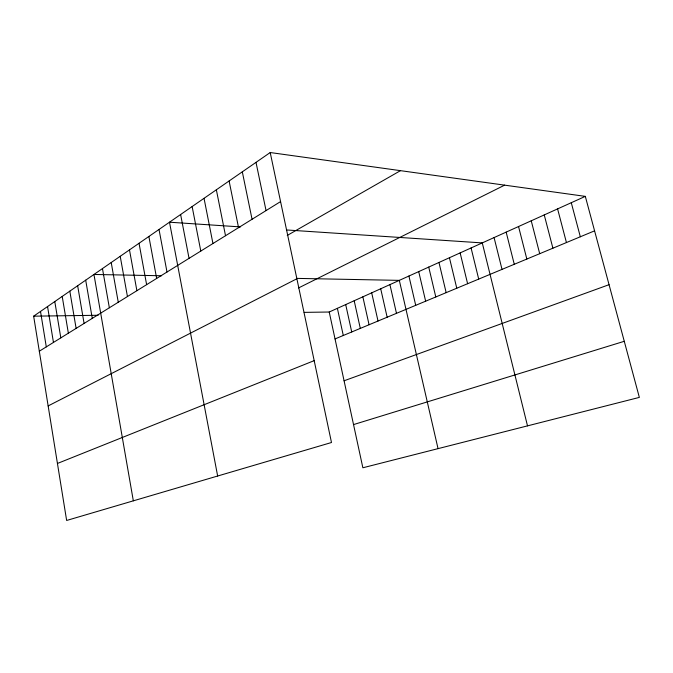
<?xml version="1.0" encoding="UTF-8"?>
<svg xmlns="http://www.w3.org/2000/svg" width="673" height="673" viewBox="0 0 673 673"><rect width="100%" height="100%" fill="white"/><g stroke="black" fill="none" stroke-linecap="round" stroke-linejoin="round"><path stroke-width="1.01" d="M270.209 152.535L331.486 442.514L66.644 520.465L33.65 316.175L270.209 152.535L585.317 196.373L639.35 397.398L362.865 467.777L329.223 312.02L585.317 196.373M39.312 351.213L280.574 201.589M287.253 235.441L400.477 170.656M48.145 405.928L296.886 278.757M298.526 287.951L504.624 185.151M335.036 338.923L594.587 230.839M57.441 463.461L314.19 360.635M344.071 380.783L609.057 284.687M353.535 424.587L624.275 341.304M33.65 316.175L98.098 315.267M304.179 312.373L329.223 312.02M161.587 275.762L93.959 274.458L133.33 500.83M296.894 278.386L399.316 280.372L438.047 448.639M240.446 226.91L169.495 222.208L217.648 476.013M286.614 229.964L482.272 242.911L527.506 425.866M571.276 202.716L580.328 236.778M557.589 208.891L566.439 242.558M544.247 214.923L552.903 248.194M531.241 220.794L539.704 253.696M518.547 226.523L526.833 259.055M506.163 232.118L514.273 264.287M494.075 237.577L502.016 269.385M471.075 247.958L478.705 279.093M460.139 252.905L467.609 283.712M449.438 257.734L456.774 288.229M438.973 262.462L446.165 292.646M428.735 267.08L435.793 296.961M418.715 271.606L425.647 301.193M408.915 276.031L415.712 305.323M389.919 284.612L396.473 313.34M380.708 288.767L387.152 317.219M371.689 292.839L378.024 321.021M362.856 296.835L369.073 324.748M354.191 300.747L360.307 328.399M345.703 304.575L351.718 331.974M337.383 308.335L343.289 335.482M256.009 162.37L266.054 210.599M242.314 171.842L252.055 219.28M229.106 180.978L238.553 227.651M216.353 189.794L225.522 235.727M204.037 198.316L212.946 243.525M192.133 206.552L200.798 251.063M180.625 214.51L189.046 258.348M159.021 229.451L167.005 272.018M148.876 236.467L156.658 278.437M139.033 243.281L146.621 284.662M129.485 249.885L136.888 290.694M120.215 256.295L127.441 296.557M111.213 262.52L118.263 302.244M102.464 268.577L109.354 307.771M85.698 280.178L92.268 318.363M77.656 285.739L84.083 323.444M69.824 291.157L76.116 328.382M62.21 296.423L68.36 333.194M54.791 301.554L60.814 337.871M47.556 306.551L53.453 342.439M40.515 311.431L46.294 346.881"/></g></svg>
